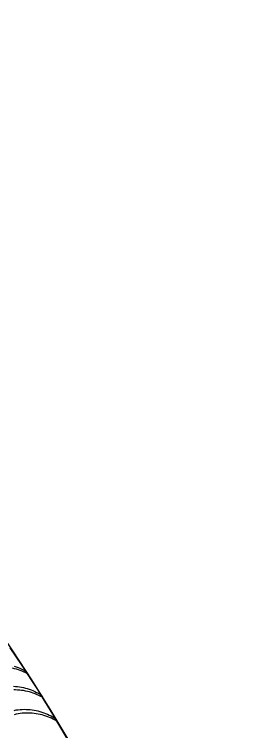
# Model space of a CAD drawing. Header units: metres. Extents: x -22.9 to 22.9, y -22.9 to 22.9.
# Drawn here: x 18.99 to 22.86, y 11.5 to 22.86 of the extents above; entities that cross this region are included whole.
import ezdxf

# ---------------------------------------------------------------- set-up
doc = ezdxf.new("R2010")
doc.units = ezdxf.units.M
doc.layers.add('SCAN_FOOTPRINTS', color=5, linetype='Continuous')
doc.layers.add('TANK_BOUNDARY', color=7, linetype='Continuous')

msp = doc.modelspace()

# ---------------------------------------------------------------- linework, layer by layer
at = {"layer": 'SCAN_FOOTPRINTS'}
for points in [[(18.915, 12.828), (19.196, 12.414), (19.196, 12.414), (19.168, 12.429), (19.139, 12.442), (19.11, 12.455), (19.08, 12.467), (19.05, 12.477), (19.02, 12.487), (18.989, 12.495), (18.958, 12.503)], [(18.984, 12.538), (19.014, 12.528), (19.044, 12.517), (19.073, 12.505), (19.102, 12.491), (19.13, 12.477), (19.158, 12.462), (19.431, 12.043), (19.431, 12.043), (19.403, 12.058), (19.374, 12.072), (19.346, 12.085), (19.316, 12.098), (19.286, 12.109), (19.256, 12.119), (19.226, 12.128), (19.195, 12.136), (19.164, 12.143), (19.133, 12.149), (19.101, 12.153), (19.07, 12.157), (19.038, 12.159), (19.006, 12.161), (18.975, 12.161)], [(18.972, 12.218), (19.004, 12.216), (19.035, 12.213), (19.067, 12.209), (19.098, 12.203), (19.129, 12.197), (19.16, 12.189), (19.191, 12.181), (19.221, 12.171), (19.251, 12.16), (19.281, 12.149), (19.31, 12.136), (19.338, 12.122), (19.367, 12.107), (19.394, 12.092), (19.659, 11.667), (19.659, 11.667), (19.631, 11.683), (19.603, 11.698), (19.574, 11.712), (19.545, 11.724), (19.516, 11.736), (19.486, 11.747), (19.455, 11.756), (19.425, 11.765), (19.394, 11.772), (19.363, 11.779), (19.331, 11.784), (19.3, 11.788), (19.268, 11.791), (19.236, 11.793), (19.205, 11.794), (19.173, 11.794), (19.141, 11.792), (19.109, 11.79), (19.078, 11.786), (19.046, 11.781), (19.015, 11.775), (18.984, 11.768)], [(18.982, 11.837), (19.013, 11.843), (19.045, 11.847), (19.076, 11.85), (19.108, 11.852), (19.14, 11.853), (19.172, 11.852), (19.203, 11.851), (19.235, 11.848), (19.267, 11.845), (19.298, 11.84), (19.329, 11.834), (19.36, 11.827), (19.391, 11.819), (19.421, 11.81), (19.451, 11.8), (19.481, 11.788), (19.511, 11.776), (19.539, 11.763), (19.568, 11.748), (19.596, 11.733), (19.623, 11.717), (19.879, 11.287)]]:
    msp.add_lwpolyline(points, dxfattribs=at)
at = {"layer": 'TANK_BOUNDARY'}
msp.add_circle((0, 0), 22.86, dxfattribs=at)

doc.saveas('drawing.dxf')
